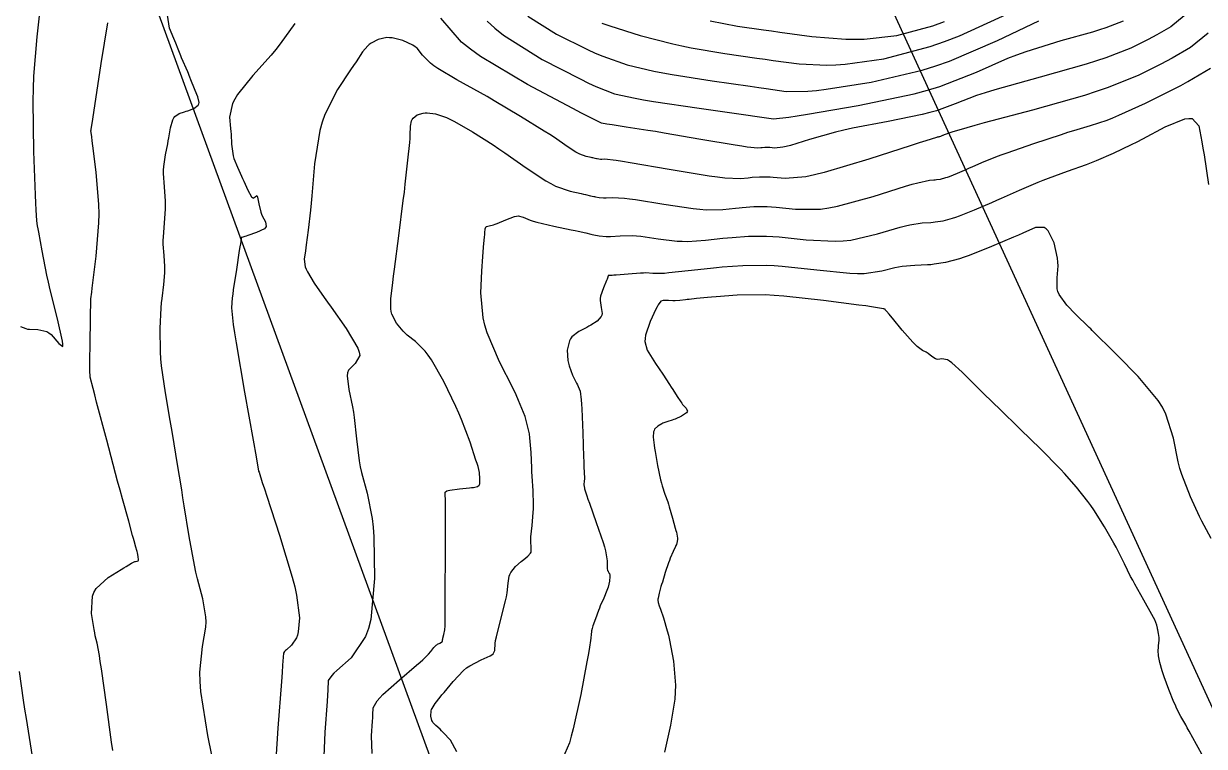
# Model space of a CAD drawing. Header units: metres. Extents: x 837117 to 838479, y 1189012 to 1191015.
# Drawn here: x 838092.2 to 838231.4, y 1190827.3 to 1190912.6 of the extents above; entities that cross this region are included whole.
import ezdxf

# ---------------------------------------------------------------- set-up
doc = ezdxf.new("R2010")
doc.units = ezdxf.units.M
doc.header["$LTSCALE"] = 0.3
for name, color, linetype in [('CORREDORVIA', 70, 'Continuous'), ('COTAS 10', 1, 'Continuous'), ('COTAS INT', 252, 'Continuous'), ('VIA1', 50, 'Continuous')]:
    doc.layers.add(name, color=color, linetype=linetype)

msp = doc.modelspace()

# ---------------------------------------------------------------- linework, layer by layer
at = {"layer": 'CORREDORVIA'}
msp.add_lwpolyline([(837910.68, 1191000.96), (838157.03, 1190996.19), (838237.17, 1190821.34), (838237, 1190602.88), (838240.03, 1190437.2), (838223.54, 1190366.27), (838212.2, 1190288.92), (838221.4, 1189997.88), (837954.54, 1189509.17), (837751.16, 1189231.38), (837593.19, 1189234.4), (837744.49, 1189686.61), (837750.28, 1189933.97), (837723.62, 1190051.52), (837726.09, 1190134.48), (837885.38, 1190229.43), (837983.18, 1190344.12), (837817.55, 1190502.19), (837798.03, 1190660.17), (837963.57, 1190795.98)], close=True, dxfattribs=at)
at = {"layer": 'COTAS 10'}
for points in [[(838091.84, 1190876.84), (838092.44, 1190876.58), (838092.66, 1190876.53), (838092.88, 1190876.5), (838093.86, 1190876.47), (838094.91, 1190876.24), (838095.18, 1190876.09), (838095.44, 1190875.89), (838096.33, 1190874.84), (838096.82, 1190874.48), (838096.83, 1190874.73), (838096.79, 1190875.11), (838096.18, 1190877.74), (838095.32, 1190881.16), (838095.12, 1190882.04), (838094.93, 1190882.89), (838094.36, 1190885.76), (838093.97, 1190887.94), (838093.9, 1190888.36), (838093.84, 1190888.71), (838093.73, 1190889.3), (838093.68, 1190890.6), (838093.64, 1190891.39), (838093.6, 1190892.37), (838093.41, 1190897.49), (838093.32, 1190903.42), (838093.35, 1190904.91), (838093.4, 1190906.35), (838093.78, 1190911.01), (838094.23, 1190914.9)], [(838160.4, 1190912.62), (838161.31, 1190912.29), (838164.89, 1190911.15), (838168.75, 1190910.17), (838169.83, 1190909.94), (838170.92, 1190909.72), (838174.89, 1190909.04), (838178.67, 1190908.5), (838179.63, 1190908.36), (838180.57, 1190908.23), (838183.64, 1190907.8), (838186.91, 1190907.65), (838187.96, 1190907.7), (838189.08, 1190907.78), (838193.64, 1190908.41), (838199.11, 1190909.85), (838200.79, 1190910.44), (838202.55, 1190911.12), (838209.53, 1190914.29)], [(838133.28, 1190826.43), (838133.22, 1190828.53), (838133.34, 1190830.28), (838133.36, 1190830.66), (838133.38, 1190831), (838133.41, 1190831.83), (838133.89, 1190832.67), (838134.19, 1190833), (838134.56, 1190833.39), (838136.52, 1190835.15), (838138.53, 1190836.86), (838138.94, 1190837.21), (838139.27, 1190837.51), (838139.95, 1190838.17), (838140.2, 1190838.48), (838140.33, 1190838.65), (838140.58, 1190838.96), (838140.84, 1190839.23), (838140.92, 1190839.28), (838140.99, 1190839.34), (838141.27, 1190839.48), (838141.49, 1190839.58), (838141.53, 1190839.61), (838141.56, 1190839.63), (838141.6, 1190839.71), (838141.61, 1190839.88), (838141.62, 1190839.95), (838141.64, 1190840.04), (838141.75, 1190840.47), (838141.86, 1190841.03), (838141.88, 1190841.2), (838141.89, 1190841.37), (838141.91, 1190842.05), (838141.91, 1190843.71), (838141.91, 1190844.5), (838141.92, 1190845.44), (838141.95, 1190850.01), (838141.96, 1190854.48), (838141.96, 1190855.34), (838141.95, 1190856.05), (838141.89, 1190857.27), (838142.1, 1190857.44), (838142.27, 1190857.49), (838142.47, 1190857.53), (838143.59, 1190857.67), (838144.78, 1190857.79), (838145.03, 1190857.82), (838145.25, 1190857.85), (838145.73, 1190857.93), (838145.93, 1190858.09), (838145.96, 1190858.17), (838145.99, 1190858.26), (838146.01, 1190858.69), (838145.98, 1190859.15), (838145.97, 1190859.25), (838145.97, 1190859.35), (838145.95, 1190859.62), (838145.78, 1190860.3), (838145.67, 1190860.65), (838145.54, 1190861.07), (838144.84, 1190863.19), (838143.85, 1190865.85), (838143.52, 1190866.62), (838143.17, 1190867.4), (838141.75, 1190870.33), (838140.28, 1190872.89), (838139.91, 1190873.44), (838139.56, 1190873.91), (838138.41, 1190875.05), (838137.43, 1190875.8), (838137.18, 1190876.03), (838136.94, 1190876.27), (838136.17, 1190877.21), (838135.63, 1190878.27), (838135.54, 1190878.58), (838135.48, 1190878.9), (838135.48, 1190880.1), (838135.72, 1190882), (838135.82, 1190882.75), (838135.93, 1190883.61), (838136.44, 1190887.53), (838136.97, 1190891.68), (838137.09, 1190892.68), (838137.2, 1190893.61), (838137.52, 1190896.46), (838137.72, 1190898.55), (838137.76, 1190899.01), (838137.79, 1190899.42), (838137.83, 1190900.47), (838137.95, 1190901.11), (838138.02, 1190901.26), (838138.12, 1190901.4), (838138.62, 1190901.79), (838139.32, 1190902.01), (838139.55, 1190902.03), (838139.79, 1190902.04), (838140.75, 1190901.93), (838142.06, 1190901.47), (838142.52, 1190901.26), (838143.01, 1190901.01), (838145.14, 1190899.79), (838147.57, 1190898.25), (838148.25, 1190897.8), (838148.93, 1190897.33), (838151.44, 1190895.56), (838153.78, 1190894), (838154.36, 1190893.68), (838154.91, 1190893.4), (838156.64, 1190892.78), (838157.95, 1190892.5), (838158.23, 1190892.44), (838158.47, 1190892.39), (838159.05, 1190892.26), (838159.42, 1190892.17), (838159.53, 1190892.15), (838159.64, 1190892.13), (838160.05, 1190892.05), (838160.56, 1190892.01), (838160.72, 1190892), (838160.9, 1190892.01), (838161.63, 1190892.05), (838163.04, 1190891.97), (838163.65, 1190891.9), (838164.36, 1190891.8), (838167.69, 1190891.26), (838171.16, 1190890.75), (838171.95, 1190890.67), (838172.67, 1190890.61), (838174.67, 1190890.62), (838176.16, 1190890.79), (838176.56, 1190890.83), (838176.95, 1190890.86), (838178.31, 1190890.97), (838179.87, 1190890.98), (838180.39, 1190890.96), (838180.94, 1190890.92), (838183.24, 1190890.67), (838186.18, 1190890.69), (838187.14, 1190890.83), (838188.16, 1190891.02), (838192.38, 1190892.16), (838196.21, 1190893.38), (838196.99, 1190893.61), (838197.65, 1190893.79), (838199.01, 1190894.1), (838199.55, 1190894.13), (838199.7, 1190894.14), (838199.84, 1190894.16), (838200.34, 1190894.23), (838200.94, 1190894.39), (838201.15, 1190894.46), (838201.37, 1190894.54), (838202.34, 1190894.93), (838203.44, 1190895.4), (838203.75, 1190895.53), (838204.06, 1190895.67), (838205.2, 1190896.18), (838206.85, 1190896.84), (838207.48, 1190897.07), (838208.19, 1190897.33), (838211.35, 1190898.42), (838214.6, 1190899.5), (838215.36, 1190899.74), (838216.05, 1190899.95), (838218.01, 1190900.53), (838219.96, 1190901.19), (838220.63, 1190901.46), (838221.36, 1190901.76), (838224.5, 1190903.19), (838227.82, 1190904.83), (838228.66, 1190905.28), (838229.48, 1190905.73), (838232.15, 1190907.31)], [(838093.22, 1190826.11), (838092.52, 1190830.56), (838092.35, 1190831.67), (838092.19, 1190832.73), (838091.72, 1190836.11)]]:
    msp.add_lwpolyline(points, dxfattribs=at)
at = {"layer": 'COTAS INT'}
for points in [[(838102.71, 1190826.8), (838102.56, 1190827.77), (838101.95, 1190832.21), (838101.36, 1190836.45), (838101.23, 1190837.3), (838101.12, 1190838.02), (838100.85, 1190839.45), (838100.64, 1190840.32), (838100.57, 1190840.67), (838100.5, 1190841.08), (838100.21, 1190842.98), (838100.31, 1190844.99), (838100.49, 1190845.46), (838100.73, 1190845.91), (838102.15, 1190847.22), (838103.7, 1190848.14), (838104.02, 1190848.34), (838104.3, 1190848.5), (838104.92, 1190848.89), (838105.22, 1190849.05), (838105.3, 1190849.08), (838105.37, 1190849.1), (838105.58, 1190849.12), (838105.71, 1190849.19), (838105.73, 1190849.24), (838105.74, 1190849.31), (838105.71, 1190849.68), (838105.62, 1190850.14), (838105.59, 1190850.26), (838105.56, 1190850.38), (838105.44, 1190850.8), (838105.23, 1190851.52), (838105.15, 1190851.82), (838105.05, 1190852.18), (838104.58, 1190853.84), (838103.84, 1190856.51), (838103.58, 1190857.5), (838103.28, 1190858.59), (838101.99, 1190863.41), (838100.8, 1190867.9), (838100.57, 1190868.78), (838100.38, 1190869.51), (838100.05, 1190870.83), (838100.01, 1190871.66), (838100.01, 1190872.08), (838100.01, 1190872.57), (838100.03, 1190875.02), (838100.07, 1190877.5), (838100.07, 1190878.02), (838100.08, 1190878.45), (838100.1, 1190879.41), (838100.12, 1190879.78), (838100.12, 1190879.86), (838100.12, 1190879.92), (838100.13, 1190880.03), (838100.13, 1190880.05), (838100.13, 1190880.06), (838100.13, 1190880.08), (838100.22, 1190880.86), (838100.29, 1190881.35), (838100.36, 1190881.96), (838100.76, 1190885.14), (838101.06, 1190889.05), (838101.08, 1190890.13), (838101.06, 1190891.21), (838100.76, 1190895.05), (838100.36, 1190898.13), (838100.29, 1190898.72), (838100.23, 1190899.19), (838100.13, 1190899.96), (838100.14, 1190899.99), (838100.14, 1190900), (838100.15, 1190900.06), (838100.34, 1190901.29), (838101.32, 1190907.85), (838102.12, 1190912.66)], [(838114.88, 1190823.72), (838113.91, 1190828.57), (838113.1, 1190833.75), (838113, 1190834.94), (838112.96, 1190836.03), (838113.27, 1190839.06), (838113.68, 1190841.36), (838113.71, 1190841.97), (838113.69, 1190842.58), (838113.31, 1190844.69), (838112.68, 1190847.07), (838112.51, 1190847.84), (838112.34, 1190848.67), (838111.72, 1190852.05), (838111.13, 1190855.65), (838110.98, 1190856.61), (838110.83, 1190857.55), (838110.31, 1190860.8), (838109.79, 1190863.97), (838109.64, 1190864.86), (838109.49, 1190865.75), (838108.92, 1190869.01), (838108.47, 1190872.18), (838108.39, 1190873.01), (838108.34, 1190873.83), (838108.3, 1190876.61), (838108.42, 1190879.02), (838108.46, 1190879.6), (838108.51, 1190880.14), (838108.71, 1190881.78), (838108.85, 1190883.16), (838108.86, 1190883.53), (838108.86, 1190883.9), (838108.76, 1190885.2), (838108.66, 1190886.56), (838108.66, 1190886.97), (838108.67, 1190887.39), (838108.81, 1190889.01), (838108.94, 1190890.7), (838108.94, 1190891.17), (838108.94, 1190891.63), (838108.81, 1190893.29), (838108.69, 1190894.88), (838108.69, 1190895.29), (838108.71, 1190895.7), (838108.91, 1190897.09), (838109.18, 1190898.39), (838109.25, 1190898.73), (838109.31, 1190899.07), (838109.52, 1190900.27), (838109.79, 1190901.23), (838109.89, 1190901.43), (838110.01, 1190901.6), (838110.54, 1190901.96), (838111.17, 1190902.16), (838111.36, 1190902.22), (838111.55, 1190902.29), (838112.25, 1190902.56), (838112.78, 1190902.95), (838112.84, 1190903.09), (838112.88, 1190903.24), (838112.75, 1190903.91), (838112.42, 1190904.66), (838112.34, 1190904.86), (838112.26, 1190905.05), (838111.99, 1190905.74), (838111.72, 1190906.45), (838111.63, 1190906.66), (838111.54, 1190906.88), (838110.82, 1190908.54), (838110.73, 1190908.75), (838110.65, 1190908.94), (838110.42, 1190909.55), (838110.14, 1190910.26), (838110.04, 1190910.52), (838109.92, 1190910.8), (838109.39, 1190912.01), (838109.16, 1190913.57)], [(838124.16, 1190912.58), (838122.44, 1190910.18), (838121.92, 1190909.52), (838121.37, 1190908.85), (838119.22, 1190906.43), (838117.41, 1190904.2), (838117.08, 1190903.66), (838116.82, 1190903.14), (838116.48, 1190901.54), (838116.6, 1190900.2), (838116.62, 1190899.85), (838116.65, 1190899.51), (838116.72, 1190898.35), (838116.85, 1190897.25), (838116.92, 1190896.95), (838117, 1190896.66), (838117.4, 1190895.61), (838117.88, 1190894.56), (838118.01, 1190894.27), (838118.15, 1190893.98), (838118.64, 1190892.91), (838119.08, 1190892.14), (838119.17, 1190892.03), (838119.26, 1190891.97), (838119.51, 1190892.12), (838119.68, 1190892.27), (838119.73, 1190892.21), (838119.78, 1190892.1), (838119.94, 1190891.32), (838120.15, 1190890.33), (838120.23, 1190890.09), (838120.32, 1190889.87), (838120.7, 1190889.19), (838120.81, 1190888.63), (838120.72, 1190888.49), (838120.58, 1190888.35), (838119.66, 1190887.9), (838118.63, 1190887.56), (838118.43, 1190887.5), (838118.26, 1190887.44), (838117.93, 1190887.34), (838117.86, 1190887.31), (838117.84, 1190887.29), (838117.83, 1190887.27), (838117.83, 1190887.2), (838117.75, 1190886.58), (838117.7, 1190886.23), (838117.63, 1190885.79), (838117.28, 1190883.54), (838116.92, 1190881.16), (838116.85, 1190880.65), (838116.8, 1190880.19), (838116.69, 1190879.04), (838116.91, 1190877.05), (838117.06, 1190876.07), (838117.25, 1190874.89), (838118.25, 1190869.07), (838119.26, 1190863.4), (838119.61, 1190861.43), (838119.86, 1190860.01), (838119.86, 1190859.96), (838119.87, 1190859.95), (838119.87, 1190859.94), (838119.88, 1190859.88), (838119.89, 1190859.81), (838119.9, 1190859.78), (838119.91, 1190859.76), (838119.95, 1190859.63), (838120.34, 1190858.41), (838120.58, 1190857.69), (838120.87, 1190856.79), (838122.38, 1190852.2), (838123.88, 1190847.25), (838124.17, 1190846.13), (838124.39, 1190845.14), (838124.74, 1190842.47), (838124.57, 1190840.79), (838124.48, 1190840.42), (838124.36, 1190840.09), (838123.77, 1190839.21), (838123.18, 1190838.69), (838123.06, 1190838.58), (838122.97, 1190838.49), (838122.83, 1190838.28), (838122.73, 1190836.85), (838122.67, 1190835.99), (838122.59, 1190834.93), (838122.19, 1190829.42), (838121.81, 1190823.88)], [(838229.05, 1190913.48), (838227.47, 1190912.2), (838225.83, 1190911.23), (838225.33, 1190910.96), (838224.81, 1190910.68), (838222.77, 1190909.67), (838219.81, 1190908.52), (838218.71, 1190908.16), (838217.49, 1190907.78), (838212.07, 1190906.24), (838206.75, 1190904.75), (838205.6, 1190904.4), (838204.58, 1190904.07), (838202.07, 1190903.1), (838199.87, 1190902.29), (838199.06, 1190902.07), (838198.15, 1190901.84), (838194.16, 1190901.03), (838189.95, 1190900.21), (838188.92, 1190899.98), (838187.94, 1190899.75), (838184.89, 1190898.89), (838182.63, 1190898.2), (838182.14, 1190898.08), (838181.72, 1190897.98), (838180.74, 1190897.87), (838180.21, 1190897.93), (838180.09, 1190897.94), (838179.97, 1190897.95), (838179.62, 1190897.94), (838179.3, 1190897.92), (838179.21, 1190897.91), (838179.12, 1190897.9), (838178.79, 1190897.86), (838177.54, 1190898), (838176.88, 1190898.1), (838176.09, 1190898.22), (838172.06, 1190898.91), (838167.72, 1190899.65), (838166.72, 1190899.82), (838165.81, 1190899.97), (838163.25, 1190900.36), (838161.6, 1190900.61), (838161.27, 1190900.66), (838160.98, 1190900.71), (838160.36, 1190900.83), (838158.85, 1190901.57), (838158, 1190902.01), (838156.96, 1190902.56), (838151.63, 1190905.37), (838146.07, 1190908.69), (838144.88, 1190909.55), (838143.85, 1190910.39), (838141.4, 1190913.2)], [(838146.85, 1190912.84), (838147.76, 1190912.01), (838148.78, 1190911.19), (838153.33, 1190908.34), (838157.82, 1190906.03), (838158.8, 1190905.55), (838159.67, 1190905.15), (838161.87, 1190904.27), (838164.3, 1190903.76), (838165.31, 1190903.58), (838166.46, 1190903.39), (838171.87, 1190902.58), (838177.09, 1190901.83), (838178.98, 1190901.56), (838180.62, 1190901.33), (838182.45, 1190901.53), (838183.43, 1190901.68), (838184.62, 1190901.87), (838190.62, 1190902.9), (838197.23, 1190904.29), (838198.79, 1190904.71), (838200.25, 1190905.14), (838204.55, 1190906.83), (838208.25, 1190908.49), (838209.33, 1190908.9), (838210.42, 1190909.29), (838214.55, 1190910.56), (838218.28, 1190911.61), (838219.11, 1190911.87), (838219.87, 1190912.12), (838221.9, 1190912.91)], [(838151.64, 1190913.43), (838155.02, 1190911.31), (838158.68, 1190909.5), (838159.6, 1190909.09), (838160.49, 1190908.72), (838163.38, 1190907.71), (838166.52, 1190906.97), (838167.57, 1190906.76), (838168.69, 1190906.55), (838173.38, 1190905.81), (838177.88, 1190905.17), (838178.88, 1190905.02), (838179.77, 1190904.9), (838182.13, 1190904.56), (838184.68, 1190904.59), (838185.7, 1190904.69), (838186.85, 1190904.82), (838192.13, 1190905.65), (838198.17, 1190907.07), (838199.79, 1190907.58), (838201.4, 1190908.13), (838207.04, 1190910.56), (838211.93, 1190912.9)], [(838173.14, 1190912.88), (838176.4, 1190912.27), (838179.46, 1190911.84), (838180.39, 1190911.71), (838181.36, 1190911.57), (838185.16, 1190911.03), (838189.15, 1190910.71), (838190.23, 1190910.71), (838191.31, 1190910.74), (838195.16, 1190911.17), (838199.43, 1190912.32), (838200.78, 1190912.81)], [(838231.89, 1190911.44), (838229.81, 1190909.76), (838227.65, 1190908.48), (838226.99, 1190908.12), (838226.31, 1190907.76), (838223.63, 1190906.43), (838219.99, 1190904.98), (838218.7, 1190904.55), (838217.29, 1190904.1), (838211.16, 1190902.35), (838205.49, 1190900.84), (838204.37, 1190900.53), (838203.43, 1190900.28), (838201.65, 1190899.77), (838201.19, 1190899.61), (838201.09, 1190899.57), (838201, 1190899.54), (838200.76, 1190899.45), (838200.59, 1190899.37), (838200.54, 1190899.35), (838200.5, 1190899.33), (838200.34, 1190899.26), (838200.2, 1190899.21), (838200.17, 1190899.2), (838200.14, 1190899.19), (838200.05, 1190899.16), (838199.98, 1190899.15), (838199.94, 1190899.15), (838199.86, 1190899.14), (838198.58, 1190898.75), (838197.81, 1190898.5), (838196.85, 1190898.19), (838191.86, 1190896.57), (838186.59, 1190895), (838185.45, 1190894.72), (838184.45, 1190894.5), (838181.99, 1190894.27), (838180.58, 1190894.42), (838180.24, 1190894.45), (838179.92, 1190894.46), (838178.96, 1190894.46), (838178.13, 1190894.39), (838177.89, 1190894.37), (838177.64, 1190894.34), (838176.73, 1190894.24), (838174.87, 1190894.34), (838174.03, 1190894.45), (838173.05, 1190894.58), (838168.34, 1190895.35), (838163.74, 1190896.14), (838162.83, 1190896.28), (838162.08, 1190896.4), (838160.7, 1190896.57), (838160.39, 1190896.55), (838160.31, 1190896.55), (838160.24, 1190896.55), (838160.02, 1190896.57), (838159.84, 1190896.6), (838159.8, 1190896.61), (838159.75, 1190896.62), (838159.59, 1190896.66), (838159.34, 1190896.71), (838159.23, 1190896.74), (838159.11, 1190896.76), (838158.55, 1190896.88), (838157.8, 1190897.15), (838157.56, 1190897.27), (838157.31, 1190897.41), (838156.3, 1190898.08), (838154.79, 1190899.11), (838154.23, 1190899.47), (838153.6, 1190899.87), (838150.8, 1190901.61), (838147.69, 1190903.47), (838146.87, 1190903.95), (838146.06, 1190904.41), (838143.28, 1190905.94), (838141.03, 1190907.25), (838140.56, 1190907.57), (838140.16, 1190907.88), (838139.25, 1190908.86), (838138.6, 1190909.65), (838138.36, 1190909.84), (838138.1, 1190910.02), (838136.92, 1190910.57), (838135.65, 1190910.88), (838135.33, 1190910.9), (838135.02, 1190910.91), (838134.02, 1190910.7), (838133.17, 1190910.25), (838132.96, 1190910.09), (838132.77, 1190909.93), (838132.16, 1190909.22), (838131.39, 1190908.07), (838131.09, 1190907.62), (838130.75, 1190907.11), (838129.22, 1190904.81), (838127.73, 1190901.84), (838127.41, 1190900.92), (838127.14, 1190899.94), (838126.51, 1190896.03), (838126.18, 1190892.26), (838126.09, 1190891.37), (838126.01, 1190890.56), (838125.74, 1190888.18), (838125.52, 1190886.48), (838125.47, 1190886.09), (838125.42, 1190885.74), (838125.29, 1190884.76), (838125.41, 1190883.87), (838125.52, 1190883.58), (838125.66, 1190883.26), (838126.45, 1190881.95), (838127.64, 1190880.25), (838128.04, 1190879.69), (838128.46, 1190879.09), (838130.24, 1190876.6), (838131.61, 1190874.29), (838131.77, 1190873.81), (838131.84, 1190873.39), (838131.31, 1190872.45), (838130.51, 1190871.68), (838130.4, 1190871.37), (838130.34, 1190871.02), (838130.53, 1190869.39), (838130.99, 1190867.34), (838131.09, 1190866.72), (838131.19, 1190866.08), (838131.45, 1190863.57), (838131.76, 1190860.97), (838131.89, 1190860.27), (838132.03, 1190859.59), (838132.69, 1190857.17), (838133.3, 1190854.19), (838133.41, 1190853.15), (838133.5, 1190852), (838133.59, 1190847.08), (838133.12, 1190842.27), (838132.85, 1190841.21), (838132.51, 1190840.25), (838130.81, 1190837.74), (838129.11, 1190836.25), (838128.79, 1190835.93), (838128.53, 1190835.66), (838128.12, 1190835.05), (838128.06, 1190833.92), (838128.02, 1190833.32), (838127.97, 1190832.6), (838127.7, 1190828.97), (838127.54, 1190825.15)], [(838143.27, 1190826.64), (838142.52, 1190828), (838141.67, 1190828.92), (838141.48, 1190829.12), (838141.3, 1190829.3), (838140.79, 1190829.74), (838140.46, 1190830.1), (838140.4, 1190830.22), (838140.34, 1190830.34), (838140.22, 1190830.87), (838140.27, 1190831.46), (838140.31, 1190831.62), (838140.38, 1190831.77), (838140.72, 1190832.34), (838141.31, 1190833.08), (838141.53, 1190833.35), (838141.77, 1190833.65), (838142.83, 1190834.95), (838144.08, 1190836.25), (838144.44, 1190836.54), (838144.8, 1190836.8), (838146.14, 1190837.49), (838147.22, 1190837.97), (838147.42, 1190838.09), (838147.58, 1190838.21), (838147.75, 1190838.61), (838147.8, 1190839.41), (838147.86, 1190839.78), (838147.95, 1190840.21), (838148.47, 1190842.29), (838149.02, 1190844.46), (838149.12, 1190844.95), (838149.2, 1190845.39), (838149.32, 1190846.56), (838149.45, 1190847.37), (838149.53, 1190847.58), (838149.64, 1190847.79), (838150.21, 1190848.49), (838150.86, 1190849.08), (838151.03, 1190849.22), (838151.18, 1190849.35), (838151.66, 1190849.74), (838151.98, 1190850.08), (838152.03, 1190850.19), (838152.06, 1190850.31), (838152.05, 1190850.77), (838151.99, 1190851.46), (838152, 1190851.72), (838152.02, 1190852.02), (838152.16, 1190853.33), (838152.3, 1190854.89), (838152.32, 1190855.33), (838152.32, 1190855.78), (838152.27, 1190857.45), (838152.16, 1190859.18), (838152.14, 1190859.67), (838152.12, 1190860.16), (838152.05, 1190861.95), (838151.91, 1190863.7), (838151.84, 1190864.16), (838151.75, 1190864.62), (838151.34, 1190866.19), (838150.57, 1190868.1), (838150.26, 1190868.77), (838149.92, 1190869.5), (838148.33, 1190872.67), (838146.86, 1190876.08), (838146.59, 1190876.98), (838146.38, 1190877.85), (838146.1, 1190880.8), (838146.22, 1190883.34), (838146.26, 1190883.94), (838146.29, 1190884.51), (838146.43, 1190886.2), (838146.55, 1190887.39), (838146.57, 1190887.64), (838146.59, 1190887.86), (838146.62, 1190888.35), (838146.69, 1190888.56), (838146.73, 1190888.61), (838146.79, 1190888.64), (838147.08, 1190888.7), (838147.61, 1190888.82), (838147.81, 1190888.89), (838148.03, 1190888.98), (838149.05, 1190889.42), (838150.08, 1190889.81), (838150.31, 1190889.85), (838150.53, 1190889.87), (838151.1, 1190889.73), (838151.92, 1190889.38), (838152.29, 1190889.26), (838152.71, 1190889.15), (838154.73, 1190888.68), (838156.78, 1190888.24), (838157.22, 1190888.15), (838157.6, 1190888.06), (838158.51, 1190887.86), (838159.09, 1190887.73), (838159.26, 1190887.69), (838159.43, 1190887.66), (838160.08, 1190887.54), (838160.88, 1190887.46), (838161.14, 1190887.46), (838161.41, 1190887.46), (838162.55, 1190887.53), (838164, 1190887.55), (838164.47, 1190887.52), (838164.97, 1190887.47), (838167.03, 1190887.18), (838169.26, 1190886.91), (838169.87, 1190886.88), (838170.47, 1190886.87), (838172.61, 1190887), (838174.67, 1190887.23), (838175.22, 1190887.28), (838175.77, 1190887.34), (838177.66, 1190887.49), (838179.82, 1190887.5), (838180.54, 1190887.46), (838181.3, 1190887.41), (838184.48, 1190887.06), (838187.91, 1190886.89), (838188.83, 1190886.94), (838189.74, 1190887.03), (838192.9, 1190887.75), (838195.58, 1190888.56), (838196.18, 1190888.72), (838196.72, 1190888.84), (838198.16, 1190889.06), (838199.17, 1190889.11), (838199.44, 1190889.13), (838199.7, 1190889.16), (838200.63, 1190889.3), (838201.74, 1190889.6), (838202.13, 1190889.73), (838202.55, 1190889.88), (838204.34, 1190890.6), (838206.37, 1190891.47), (838206.95, 1190891.72), (838207.53, 1190891.97), (838209.65, 1190892.92), (838211.83, 1190893.84), (838212.44, 1190894.09), (838213.06, 1190894.32), (838215.32, 1190895.14), (838217.55, 1190895.94), (838218.14, 1190896.17), (838218.72, 1190896.4), (838220.74, 1190897.28), (838222.86, 1190898.31), (838223.51, 1190898.63), (838224.18, 1190898.98), (838226.83, 1190900.37), (838229.15, 1190901.32), (838229.62, 1190901.38), (838230.01, 1190901.35), (838230.8, 1190900.51), (838231.16, 1190898.6), (838231.28, 1190897.88), (838231.41, 1190897.09), (838231.94, 1190893.57)], [(838232.24, 1190851.8), (838231.41, 1190853.34), (838231.15, 1190853.86), (838230.88, 1190854.41), (838229.79, 1190856.73), (838228.77, 1190859.35), (838228.54, 1190860.09), (838228.34, 1190860.85), (838227.79, 1190863.64), (838226.91, 1190866.5), (838226.5, 1190867.29), (838226.01, 1190868.08), (838223.64, 1190870.94), (838221.19, 1190873.4), (838220.17, 1190874.42), (838218.96, 1190875.62), (838218.22, 1190876.36), (838218.04, 1190876.54), (838217.86, 1190876.71), (838217.33, 1190877.22), (838216.72, 1190877.82), (838216.5, 1190878.04), (838216.26, 1190878.29), (838215.22, 1190879.35), (838214.32, 1190880.59), (838214.18, 1190880.94), (838214.08, 1190881.29), (838214.08, 1190882.57), (838214.21, 1190884), (838214.18, 1190884.43), (838214.13, 1190884.89), (838213.71, 1190886.69), (838213.02, 1190888.13), (838212.79, 1190888.36), (838212.54, 1190888.52), (838211.52, 1190888.49), (838210.04, 1190887.84), (838209.51, 1190887.61), (838208.92, 1190887.36), (838206.34, 1190886.27), (838203.72, 1190885.22), (838203.11, 1190885), (838202.55, 1190884.81), (838200.92, 1190884.37), (838199.57, 1190884.17), (838199.18, 1190884.12), (838198.79, 1190884.09), (838197.31, 1190884.01), (838195.79, 1190883.89), (838195.37, 1190883.82), (838194.94, 1190883.74), (838193.42, 1190883.34), (838191.31, 1190883.05), (838190.52, 1190883.05), (838189.65, 1190883.08), (838185.73, 1190883.46), (838181.66, 1190883.9), (838180.69, 1190883.97), (838179.77, 1190884.02), (838177.01, 1190884), (838174.59, 1190883.81), (838173.9, 1190883.74), (838173.19, 1190883.67), (838170.56, 1190883.38), (838168.27, 1190883.14), (838167.78, 1190883.1), (838167.36, 1190883.07), (838166.38, 1190883.09), (838165.59, 1190883.14), (838165.29, 1190883.13), (838164.96, 1190883.12), (838163.48, 1190883.02), (838162.09, 1190882.89), (838161.81, 1190882.87), (838161.59, 1190882.85), (838161.19, 1190882.83), (838161.13, 1190882.84), (838161.12, 1190882.83), (838161.11, 1190882.83), (838161.13, 1190882.79), (838161.07, 1190882.54), (838161.02, 1190882.41), (838160.95, 1190882.24), (838160.56, 1190881.39), (838160.22, 1190880.39), (838160.18, 1190880.14), (838160.17, 1190879.89), (838160.31, 1190879.07), (838160.42, 1190878.36), (838160.39, 1190878.18), (838160.32, 1190878.01), (838159.83, 1190877.47), (838159.09, 1190876.98), (838158.86, 1190876.85), (838158.62, 1190876.72), (838157.67, 1190876.24), (838156.85, 1190875.62), (838156.69, 1190875.39), (838156.55, 1190875.14), (838156.31, 1190874.03), (838156.38, 1190872.81), (838156.44, 1190872.49), (838156.52, 1190872.17), (838156.94, 1190871.09), (838157.41, 1190870.16), (838157.51, 1190869.94), (838157.6, 1190869.75), (838157.83, 1190869.19), (838157.96, 1190868.16), (838158, 1190867.67), (838158.04, 1190867.1), (838158.15, 1190864.27), (838158.23, 1190861.46), (838158.25, 1190860.89), (838158.27, 1190860.41), (838158.31, 1190859.44), (838158.32, 1190859.08), (838158.32, 1190858.98), (838158.32, 1190858.88), (838158.29, 1190858.54), (838158.27, 1190858.21), (838158.27, 1190858.11), (838158.28, 1190858.02), (838158.34, 1190857.67), (838158.6, 1190856.85), (838158.74, 1190856.46), (838158.91, 1190855.99), (838159.73, 1190853.71), (838160.54, 1190851.35), (838160.69, 1190850.83), (838160.82, 1190850.36), (838161, 1190849.17), (838161, 1190848.5), (838161.01, 1190848.37), (838161.01, 1190848.26), (838161.06, 1190848.03), (838161.11, 1190847.95), (838161.13, 1190847.93), (838161.14, 1190847.91), (838161.17, 1190847.83), (838161.21, 1190847.76), (838161.22, 1190847.74), (838161.23, 1190847.72), (838161.29, 1190847.67), (838161.33, 1190847.5), (838161.33, 1190847.41), (838161.32, 1190847.31), (838161.27, 1190846.78), (838161.12, 1190846.09), (838161.06, 1190845.88), (838160.98, 1190845.66), (838160.62, 1190844.79), (838160.2, 1190843.86), (838160.1, 1190843.59), (838159.99, 1190843.33), (838159.62, 1190842.35), (838159.34, 1190841.52), (838159.29, 1190841.35), (838159.24, 1190841.21), (838159.17, 1190840.9), (838159.15, 1190840.69), (838159.14, 1190840.61), (838159.13, 1190840.51), (838159.09, 1190840.06), (838158.87, 1190838.73), (838158.76, 1190838.06), (838158.61, 1190837.28), (838157.89, 1190833.39), (838157.02, 1190829.36), (838156.78, 1190828.49), (838156.56, 1190827.72), (838155.76, 1190825.82)], [(838231.33, 1190826.02), (838230.52, 1190827.49), (838229.64, 1190829.1), (838229.43, 1190829.48), (838229.24, 1190829.82), (838228.67, 1190830.83), (838228.17, 1190831.81), (838228.02, 1190832.14), (838227.86, 1190832.5), (838227.26, 1190834), (838226.7, 1190835.51), (838226.58, 1190835.86), (838226.47, 1190836.2), (838226.18, 1190837.18), (838226.03, 1190837.97), (838226.02, 1190838.18), (838226, 1190838.39), (838226.04, 1190839.13), (838226.1, 1190839.8), (838226.1, 1190839.96), (838226.1, 1190840.12), (838226.03, 1190840.62), (838225.94, 1190841.05), (838225.92, 1190841.15), (838225.9, 1190841.25), (838225.85, 1190841.58), (838225.59, 1190842.21), (838225.44, 1190842.5), (838225.26, 1190842.85), (838224.31, 1190844.53), (838223.25, 1190846.41), (838222.99, 1190846.89), (838222.75, 1190847.34), (838222.03, 1190848.82), (838221.29, 1190850.31), (838221.05, 1190850.78), (838220.78, 1190851.26), (838219.66, 1190853.2), (838218.39, 1190855.18), (838218.04, 1190855.69), (838217.68, 1190856.19), (838216.35, 1190857.88), (838214.93, 1190859.48), (838214.52, 1190859.94), (838214.08, 1190860.39), (838212.44, 1190862.07), (838210.63, 1190863.85), (838210.09, 1190864.37), (838209.54, 1190864.91), (838207.43, 1190866.94), (838205.4, 1190868.93), (838204.89, 1190869.42), (838204.41, 1190869.9), (838202.87, 1190871.45), (838201.67, 1190872.55), (838201.39, 1190872.74), (838201.15, 1190872.89), (838200.48, 1190873.02), (838200, 1190872.95), (838199.87, 1190872.97), (838199.74, 1190873.01), (838199.29, 1190873.29), (838198.86, 1190873.65), (838198.74, 1190873.73), (838198.62, 1190873.8), (838198.19, 1190873.99), (838197.57, 1190874.45), (838197.32, 1190874.69), (838197.05, 1190874.97), (838195.82, 1190876.4), (838194.67, 1190877.8), (838194.44, 1190878.07), (838194.26, 1190878.28), (838193.95, 1190878.64), (838193.91, 1190878.66), (838193.9, 1190878.68), (838193.89, 1190878.69), (838193.85, 1190878.77), (838193.8, 1190878.84), (838193.79, 1190878.86), (838193.78, 1190878.87), (838193.72, 1190878.88), (838193.63, 1190878.9), (838193.59, 1190878.9), (838193.55, 1190878.91), (838193.36, 1190878.97), (838192.17, 1190879.15), (838191.5, 1190879.25), (838190.69, 1190879.36), (838186.53, 1190879.91), (838181.86, 1190880.42), (838180.72, 1190880.5), (838179.65, 1190880.55), (838176.35, 1190880.52), (838173.87, 1190880.34), (838173.32, 1190880.29), (838172.83, 1190880.25), (838171.53, 1190880.12), (838170.67, 1190880.02), (838170.46, 1190880), (838170.25, 1190879.97), (838169.6, 1190879.9), (838169.04, 1190879.85), (838168.89, 1190879.85), (838168.75, 1190879.85), (838168.25, 1190879.89), (838167.82, 1190879.91), (838167.72, 1190879.91), (838167.63, 1190879.9), (838167.36, 1190879.83), (838167.04, 1190879.4), (838166.91, 1190879.16), (838166.76, 1190878.88), (838166.08, 1190877.41), (838165.55, 1190875.8), (838165.49, 1190875.42), (838165.47, 1190875.07), (838165.73, 1190874.04), (838166.32, 1190873.09), (838166.52, 1190872.79), (838166.72, 1190872.48), (838167.56, 1190871.21), (838168.38, 1190869.98), (838168.57, 1190869.68), (838168.74, 1190869.4), (838169.26, 1190868.56), (838169.68, 1190867.93), (838169.8, 1190867.77), (838169.91, 1190867.63), (838170.31, 1190867.21), (838170.47, 1190866.84), (838170.43, 1190866.74), (838170.36, 1190866.63), (838169.79, 1190866.25), (838169.05, 1190865.91), (838168.86, 1190865.84), (838168.69, 1190865.77), (838168.16, 1190865.61), (838167.7, 1190865.46), (838167.57, 1190865.41), (838167.44, 1190865.35), (838166.97, 1190865.08), (838166.61, 1190864.7), (838166.54, 1190864.56), (838166.49, 1190864.41), (838166.44, 1190863.77), (838166.56, 1190862.81), (838166.61, 1190862.46), (838166.67, 1190862.08), (838166.96, 1190860.41), (838167.31, 1190858.74), (838167.4, 1190858.36), (838167.5, 1190858.01), (838167.82, 1190857.03), (838168.15, 1190856.15), (838168.24, 1190855.86), (838168.34, 1190855.54), (838168.72, 1190854.23), (838169.05, 1190853.02), (838169.11, 1190852.77), (838169.17, 1190852.56), (838169.28, 1190852.09), (838169.31, 1190851.85), (838169.31, 1190851.79), (838169.31, 1190851.72), (838169.27, 1190851.46), (838169.17, 1190851.12), (838169.12, 1190851), (838169.06, 1190850.86), (838168.79, 1190850.27), (838168.45, 1190849.49), (838168.35, 1190849.23), (838168.25, 1190848.95), (838167.87, 1190847.81), (838167.52, 1190846.67), (838167.43, 1190846.39), (838167.35, 1190846.14), (838167.13, 1190845.36), (838167.01, 1190844.79), (838166.99, 1190844.66), (838166.98, 1190844.55), (838167.01, 1190844.26), (838167.16, 1190843.87), (838167.23, 1190843.69), (838167.31, 1190843.47), (838167.66, 1190842.45), (838168.1, 1190840.93), (838168.23, 1190840.4), (838168.35, 1190839.82), (838168.82, 1190837.35), (838169.07, 1190834.5), (838169.05, 1190833.68), (838168.99, 1190832.85), (838168.49, 1190829.77), (838167.78, 1190826.59)]]:
    msp.add_lwpolyline(points, dxfattribs=at)
at = {"layer": 'VIA1'}
msp.add_line((838106.72, 1190917.51), (838166.48, 1190753.87), dxfattribs=at)

doc.saveas('drawing.dxf')
